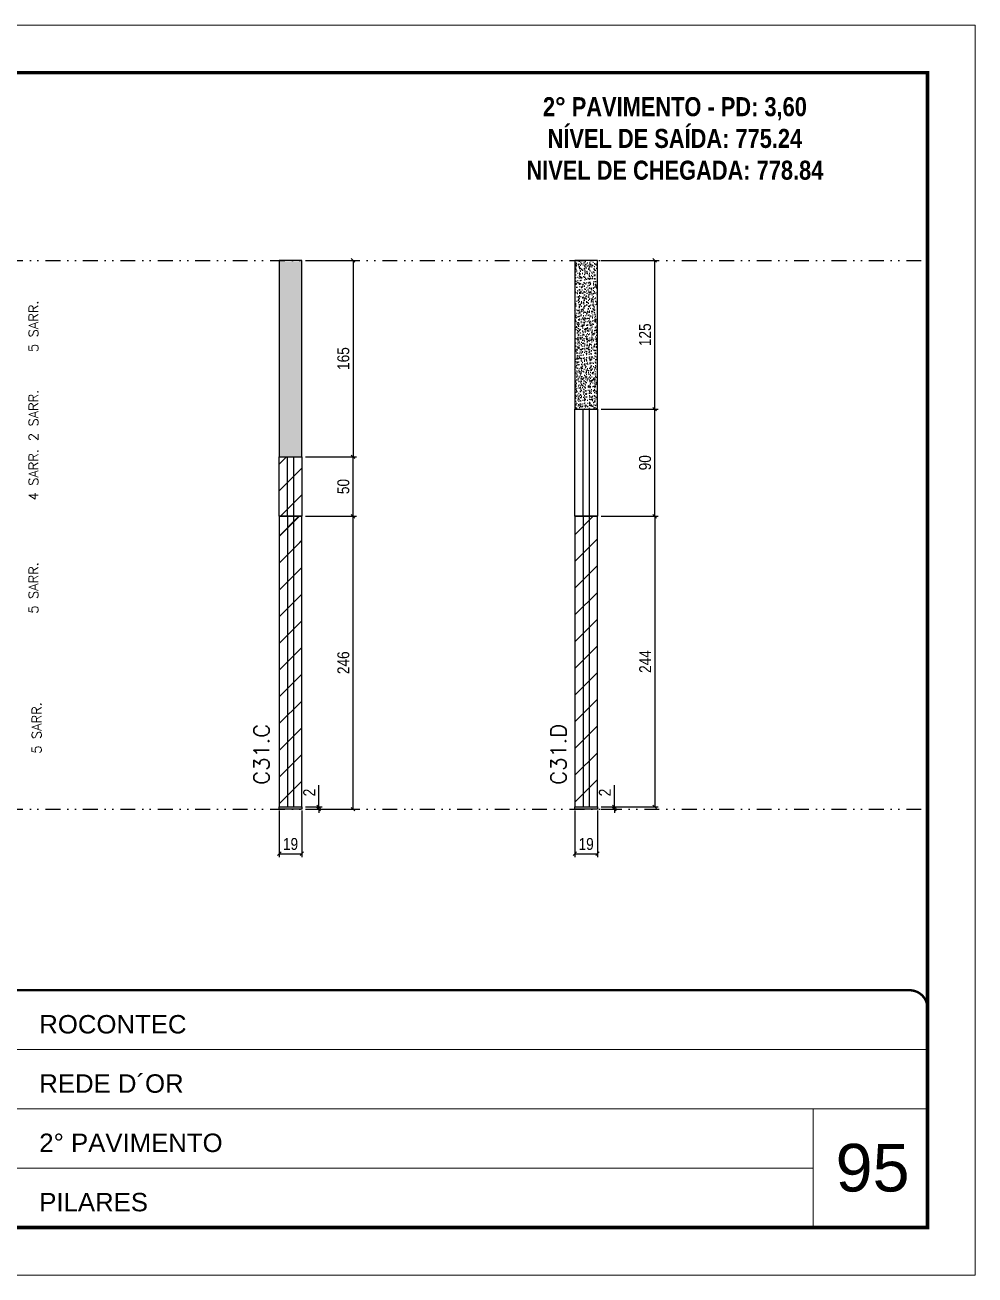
# Model space of a CAD drawing. Extents: x 2949 to 9203, y -16089 to 12527.
# Drawn here: x 6833 to 7631, y -14940 to -13890 of the extents above; entities that cross this region are included whole.
import ezdxf

# ---------------------------------------------------------------- set-up
doc = ezdxf.new("R2010")
doc.units = 0
for name, pattern in [('CONTINUO', [0]), ('DASHED', [0.75, 0.5, -0.25]), ('DIVIDE2', [0.625, 0.25, -0.125, 0, -0.125, 0, -0.125])]:
    doc.linetypes.add(name, pattern=pattern)
for name, color, linetype, lineweight in [('CARIMBO', 255, 'Continuous', 9), ('Folhas', 255, 'Continuous', 9), ('Hachura', 251, 'Continuous', 9), ('SARRAFO DE PRESSAO', 251, 'DASHED', 9), ('Texto Seção', 7, 'Continuous', 15)]:
    doc.layers.add(name, color=color, linetype=linetype, lineweight=lineweight)
for name, color, linetype in [('COTA', 241, 'Continuous'), ('NOMENCLATURA', 7, 'Continuous'), ('Nível', 160, 'Continuous'), ('Painéis', 200, 'Continuous'), ('SARR_2.2x7', 40, 'Continuous')]:
    doc.layers.add(name, color=color, linetype=linetype)
doc.styles.add('ARIAL', font='arial.ttf')
doc.styles.add('COTA TECNICA', font='techl___.ttf', dxfattribs={"height": 10})
doc.styles.add('COTA TECNICA-50', font='techl___.ttf', dxfattribs={"height": 10})
doc.styles.add('REGUA-120', font='ROMANS.shx', dxfattribs={"height": 15})
doc.styles.add('ROMANC', font='techb___.ttf', dxfattribs={"height": 2.5})
doc.styles.add('ROMANS', font='romans.shx')
doc.dimstyles.new('COTA PAINEL-50', dxfattribs={"dimtxt": 10, "dimasz": 3, "dimexe": 3, "dimexo": 3, "dimgap": 3, "dimtad": 1, "dimdec": 1, "dimzin": 12, "dimdsep": 46, "dimtxsty": 'COTA TECNICA-50', "dimblk1": 'OBLIQUE', "dimblk2": 'OBLIQUE', "dimsah": 1, "dimcen": 0.9, "dimclrd": 4, "dimclre": 4, "dimclrt": 240, "dimadec": 1, "dimazin": 3, "dimtfac": 1, "dimtdec": 1, "dimtmove": 0, "dimatfit": 3, "dimfxl": 1, "dimtolj": 1, "dimtzin": 12, "dimarcsym": 0})
doc.dimstyles.new('PAINEL', dxfattribs={"dimtxt": 10, "dimasz": 3, "dimexe": 3, "dimexo": 3, "dimgap": 3, "dimtad": 1, "dimdec": 1, "dimzin": 12, "dimdsep": 46, "dimtxsty": 'COTA TECNICA', "dimblk1": 'OBLIQUE', "dimblk2": 'OBLIQUE', "dimsah": 1, "dimcen": 0.9, "dimclrd": 4, "dimclre": 4, "dimclrt": 240, "dimadec": 1, "dimazin": 3, "dimtfac": 1, "dimtdec": 1, "dimtmove": 0, "dimatfit": 3, "dimfxl": 1, "dimtolj": 1, "dimtzin": 12, "dimarcsym": 0})
pattern_1 = [(45, (-127629.967, -36496.372), (-11.2253202, 11.2253202), [])]

# ---------------------------------------------------------------- blocks, each defined once
blk = doc.blocks.new('9999999999')
at = {"color": 30, "linetype": 'CONTINUO'}
for p, q in [((98564.6, 34379.6), (99584, 34379.6)), ((98564.6, 34329.8), (99488, 34329.8)), ((99584, 34329.8), (99488, 34329.8)), ((99488, 34329.8), (99488, 34230.2)), ((98564.6, 34280), (99488, 34280))]:
    blk.add_line(p, q, dxfattribs=at)
at = {"color": 30, "linetype": 'CONTINUO', "const_width": 2}
blk.add_lwpolyline([(99584, 34230.2), (99584, 34414.4, 0.414214), (99569, 34429.4), (98229, 34429.4, 0.414214), (98214, 34414.4), (98214, 34245.2, 0.414214), (98229, 34230.2), (99584, 34230.2)], format="xyb", dxfattribs=at)
at = {"layer": 'Folhas'}
blk.add_lwpolyline([(98139, 34190.2), (99624, 34190.2), (99624, 35240.2), (98139, 35240.2)], close=True, dxfattribs=at)
at = {"layer": 'Folhas', "color": 30, "const_width": 3}
blk.add_lwpolyline([(98214, 34230.2), (99584, 34230.2), (99584, 35200.2), (98214, 35200.2)], close=True, dxfattribs=at)
at = {"color": 7, "linetype": 'Continuous', "ltscale": 5, "style": 'ARIAL'}
for s, height, p in [('ROCONTEC', 15.48, (98837.7, 34393.1)), ('REDE D´OR', 15.48, (98837.7, 34343.3)), ('2° PAVIMENTO', 15.483, (98837.7, 34293.5)), ('PILARES', 15.48, (98837.7, 34243.7))]:
    blk.add_text(s, height=height, dxfattribs=at).set_placement(p)
blk = doc.blocks.new('_Oblique')
at = {"color": 0, "linetype": 'ByBlock', "lineweight": -2}
blk.add_line((-0.5, -0.5), (0.5, 0.5), dxfattribs=at)
blk = doc.blocks.new('*D3069')
at = {"layer": 'COTA', "color": 4, "lineweight": -2, "transparency": 16777216}
for p, q in [((7046.4, -14550.2), (7046.4, -14589.6)), ((7065.4, -14550.2), (7065.4, -14589.6)), ((7046.4, -14586.6), (7065.4, -14586.6))]:
    blk.add_line(p, q, dxfattribs=at)
at = {"layer": 'Defpoints', "color": 0, "transparency": 16777216}
for p in [(7046.4, -14547.2), (7065.4, -14547.2), (7065.4, -14586.6)]:
    blk.add_point(p, dxfattribs=at)
at = {"layer": 'COTA', "color": 4, "lineweight": -2, "transparency": 16777216, "xscale": 3, "yscale": 3, "zscale": 3, "rotation": 180}
blk.add_blockref('_Oblique', (7046.4, -14586.6), dxfattribs=at)
at = {"layer": 'COTA', "color": 4, "lineweight": -2, "transparency": 16777216, "xscale": 3, "yscale": 3, "zscale": 3}
blk.add_blockref('_Oblique', (7065.4, -14586.6), dxfattribs=at)
at = {"layer": 'COTA', "color": 240, "transparency": 16777216, "insert": (7055.9, -14578.5), "char_height": 10, "attachment_point": 5, "style": 'COTA TECNICA'}
blk.add_mtext('\\A1;19', dxfattribs=at)
blk = doc.blocks.new('*D3070')
at = {"layer": 'COTA', "color": 4, "lineweight": -2, "transparency": 16777216}
for p, q in [((7294.8, -14550.2), (7294.8, -14589.6)), ((7313.8, -14550.2), (7313.8, -14589.6)), ((7294.8, -14586.6), (7313.8, -14586.6))]:
    blk.add_line(p, q, dxfattribs=at)
at = {"layer": 'Defpoints', "color": 0, "transparency": 16777216}
for p in [(7294.8, -14547.2), (7313.8, -14547.2), (7313.8, -14586.6)]:
    blk.add_point(p, dxfattribs=at)
at = {"layer": 'COTA', "color": 4, "lineweight": -2, "transparency": 16777216, "xscale": 3, "yscale": 3, "zscale": 3, "rotation": 180}
blk.add_blockref('_Oblique', (7294.8, -14586.6), dxfattribs=at)
at = {"layer": 'COTA', "color": 4, "lineweight": -2, "transparency": 16777216, "xscale": 3, "yscale": 3, "zscale": 3}
blk.add_blockref('_Oblique', (7313.8, -14586.6), dxfattribs=at)
at = {"layer": 'COTA', "color": 240, "transparency": 16777216, "insert": (7304.3, -14578.5), "char_height": 10, "attachment_point": 5, "style": 'COTA TECNICA'}
blk.add_mtext('\\A1;19', dxfattribs=at)
blk = doc.blocks.new('*D3071')
at = {"layer": 'COTA', "color": 4, "lineweight": -2, "transparency": 16777216}
for p, q in [((7316.8, -14303.2), (7364.9, -14303.2)), ((7361.9, -14303.2), (7361.9, -14547.2)), ((7316.8, -14547.2), (7364.9, -14547.2))]:
    blk.add_line(p, q, dxfattribs=at)
at = {"layer": 'Defpoints', "color": 0, "transparency": 16777216}
for p in [(7313.8, -14303.2), (7313.8, -14547.2), (7361.9, -14547.2)]:
    blk.add_point(p, dxfattribs=at)
at = {"layer": 'COTA', "color": 4, "lineweight": -2, "transparency": 16777216, "xscale": 3, "yscale": 3, "zscale": 3}
for p, rotation in [((7361.9, -14303.2), 90), ((7361.9, -14547.2), 270)]:
    blk.add_blockref('_Oblique', p, dxfattribs=dict(at, rotation=rotation))
at = {"layer": 'COTA', "color": 240, "transparency": 16777216, "insert": (7353.9, -14425.2), "char_height": 10, "attachment_point": 5, "rotation": 90, "style": 'COTA TECNICA'}
blk.add_mtext('\\A1;244', dxfattribs=at)
blk = doc.blocks.new('*D3072')
at = {"layer": 'COTA', "color": 4, "lineweight": -2, "transparency": 16777216}
for p, q in [((7316.8, -14088.2), (7364.9, -14088.2)), ((7361.9, -14213.2), (7361.9, -14088.2)), ((7316.8, -14213.2), (7364.9, -14213.2))]:
    blk.add_line(p, q, dxfattribs=at)
at = {"layer": 'Defpoints', "color": 0, "transparency": 16777216}
for p in [(7313.8, -14088.2), (7361.9, -14088.2), (7313.8, -14213.2)]:
    blk.add_point(p, dxfattribs=at)
at = {"layer": 'COTA', "color": 4, "lineweight": -2, "transparency": 16777216, "xscale": 3, "yscale": 3, "zscale": 3}
for p, rotation in [((7361.9, -14088.2), 90), ((7361.9, -14213.2), 270)]:
    blk.add_blockref('_Oblique', p, dxfattribs=dict(at, rotation=rotation))
at = {"layer": 'COTA', "color": 240, "transparency": 16777216, "insert": (7353.8, -14150.7), "char_height": 10, "attachment_point": 5, "rotation": 90, "style": 'COTA TECNICA'}
blk.add_mtext('\\A1;125', dxfattribs=at)
blk = doc.blocks.new('*D3073')
at = {"layer": 'COTA', "color": 4, "lineweight": -2, "transparency": 16777216}
for p, q in [((7068.4, -14303.2), (7111.4, -14303.2)), ((7108.4, -14549.2), (7108.4, -14303.2)), ((7068.4, -14549.2), (7111.4, -14549.2))]:
    blk.add_line(p, q, dxfattribs=at)
at = {"layer": 'Defpoints', "color": 0, "transparency": 16777216}
for p in [(7065.4, -14303.2), (7108.4, -14303.2), (7065.4, -14549.2)]:
    blk.add_point(p, dxfattribs=at)
at = {"layer": 'COTA', "color": 4, "lineweight": -2, "transparency": 16777216, "xscale": 3, "yscale": 3, "zscale": 3}
for p, rotation in [((7108.4, -14303.2), 90), ((7108.4, -14549.2), 270)]:
    blk.add_blockref('_Oblique', p, dxfattribs=dict(at, rotation=rotation))
at = {"layer": 'COTA', "color": 240, "transparency": 16777216, "insert": (7100.3, -14426.2), "char_height": 10, "attachment_point": 5, "rotation": 90, "style": 'COTA TECNICA'}
blk.add_mtext('\\A1;246', dxfattribs=at)
blk = doc.blocks.new('*D3074')
at = {"layer": 'COTA', "color": 4, "lineweight": -2, "transparency": 16777216}
for p, q in [((7079.6, -14547.2), (7079.6, -14529.1)), ((7068.4, -14547.2), (7082.6, -14547.2)), ((7068.4, -14549.2), (7082.6, -14549.2)), ((7079.6, -14549.2), (7079.6, -14547.2)), ((7079.6, -14549.2), (7079.6, -14552.2))]:
    blk.add_line(p, q, dxfattribs=at)
at = {"layer": 'Defpoints', "color": 0, "transparency": 16777216}
for p in [(7065.4, -14547.2), (7065.4, -14549.2), (7079.6, -14547.2)]:
    blk.add_point(p, dxfattribs=at)
at = {"layer": 'COTA', "color": 4, "lineweight": -2, "transparency": 16777216, "xscale": 3, "yscale": 3, "zscale": 3}
for p, rotation in [((7079.6, -14547.2), 270), ((7079.6, -14549.2), 90)]:
    blk.add_blockref('_Oblique', p, dxfattribs=dict(at, rotation=rotation))
at = {"layer": 'COTA', "color": 240, "transparency": 16777216, "insert": (7071.6, -14535.2), "char_height": 10, "attachment_point": 5, "rotation": 90, "style": 'COTA TECNICA-50'}
blk.add_mtext('\\A1;2', dxfattribs=at)
blk = doc.blocks.new('*D3110')
at = {"layer": 'COTA', "color": 4, "linetype": 'ByBlock', "lineweight": -2, "transparency": 16777216}
for p, q in [((7068.4, -14088.2), (7111.4, -14088.2)), ((7108.4, -14088.2), (7108.4, -14253.2)), ((7068.4, -14253.2), (7111.4, -14253.2))]:
    blk.add_line(p, q, dxfattribs=at)
at = {"layer": 'Defpoints', "color": 0, "linetype": 'ByBlock', "transparency": 16777216}
for p in [(7065.4, -14088.2), (7065.4, -14253.2), (7108.4, -14253.2)]:
    blk.add_point(p, dxfattribs=at)
at = {"layer": 'COTA', "color": 4, "linetype": 'ByBlock', "lineweight": -2, "transparency": 16777216, "xscale": 3, "yscale": 3, "zscale": 3}
for p, rotation in [((7108.4, -14088.2), 90), ((7108.4, -14253.2), 270)]:
    blk.add_blockref('_Oblique', p, dxfattribs=dict(at, rotation=rotation))
at = {"layer": 'COTA', "color": 240, "linetype": 'ByBlock', "transparency": 16777216, "insert": (7100.3, -14170.7), "char_height": 10, "attachment_point": 5, "rotation": 90, "style": 'COTA TECNICA'}
blk.add_mtext('\\A1;165', dxfattribs=at)
blk = doc.blocks.new('*D3113')
at = {"layer": 'COTA', "color": 4, "linetype": 'ByBlock', "lineweight": -2, "transparency": 16777216}
for p, q in [((7328, -14547.2), (7328, -14529.1)), ((7316.8, -14547.2), (7331, -14547.2)), ((7316.8, -14549.2), (7331, -14549.2)), ((7328, -14549.2), (7328, -14547.2)), ((7328, -14549.2), (7328, -14552.2))]:
    blk.add_line(p, q, dxfattribs=at)
at = {"layer": 'Defpoints', "color": 0, "linetype": 'ByBlock', "transparency": 16777216}
for p in [(7313.8, -14547.2), (7313.8, -14549.2), (7328, -14547.2)]:
    blk.add_point(p, dxfattribs=at)
at = {"layer": 'COTA', "color": 4, "linetype": 'ByBlock', "lineweight": -2, "transparency": 16777216, "xscale": 3, "yscale": 3, "zscale": 3}
for p, rotation in [((7328, -14547.2), 270), ((7328, -14549.2), 90)]:
    blk.add_blockref('_Oblique', p, dxfattribs=dict(at, rotation=rotation))
at = {"layer": 'COTA', "color": 240, "linetype": 'ByBlock', "transparency": 16777216, "insert": (7320, -14535.2), "char_height": 10, "attachment_point": 5, "rotation": 90, "style": 'COTA TECNICA'}
blk.add_mtext('\\A1;2', dxfattribs=at)
blk = doc.blocks.new('*D3083')
at = {"layer": 'COTA', "color": 4, "lineweight": -2, "transparency": 16777216}
for p, q in [((7068.4, -14253.2), (7111.4, -14253.2)), ((7108.4, -14303.2), (7108.4, -14253.2)), ((7068.4, -14303.2), (7111.4, -14303.2))]:
    blk.add_line(p, q, dxfattribs=at)
at = {"layer": 'Defpoints', "color": 0, "transparency": 16777216}
for p in [(7065.4, -14253.2), (7108.4, -14253.2), (7065.4, -14303.2)]:
    blk.add_point(p, dxfattribs=at)
at = {"layer": 'COTA', "color": 4, "lineweight": -2, "transparency": 16777216, "xscale": 3, "yscale": 3, "zscale": 3}
for p, rotation in [((7108.4, -14253.2), 90), ((7108.4, -14303.2), 270)]:
    blk.add_blockref('_Oblique', p, dxfattribs=dict(at, rotation=rotation))
at = {"layer": 'COTA', "color": 240, "transparency": 16777216, "insert": (7100.3, -14278.2), "char_height": 10, "attachment_point": 5, "rotation": 90, "style": 'COTA TECNICA'}
blk.add_mtext('\\A1;50', dxfattribs=at)
blk = doc.blocks.new('*D3084')
at = {"layer": 'COTA', "color": 4, "lineweight": -2, "transparency": 16777216}
for p, q in [((7316.8, -14213.2), (7364.9, -14213.2)), ((7361.9, -14303.2), (7361.9, -14213.2)), ((7316.8, -14303.2), (7364.9, -14303.2))]:
    blk.add_line(p, q, dxfattribs=at)
at = {"layer": 'Defpoints', "color": 0, "transparency": 16777216}
for p in [(7313.8, -14213.2), (7361.9, -14213.2), (7313.8, -14303.2)]:
    blk.add_point(p, dxfattribs=at)
at = {"layer": 'COTA', "color": 4, "lineweight": -2, "transparency": 16777216, "xscale": 3, "yscale": 3, "zscale": 3}
for p, rotation in [((7361.9, -14213.2), 90), ((7361.9, -14303.2), 270)]:
    blk.add_blockref('_Oblique', p, dxfattribs=dict(at, rotation=rotation))
at = {"layer": 'COTA', "color": 240, "transparency": 16777216, "insert": (7353.8, -14258.2), "char_height": 10, "attachment_point": 5, "rotation": 90, "style": 'COTA TECNICA'}
blk.add_mtext('\\A1;90', dxfattribs=at)

msp = doc.modelspace()

# ---------------------------------------------------------------- hatches: boundary and pattern name
at = {"layer": 'COTA', "linetype": 'ByBlock'}
h = msp.add_hatch(dxfattribs=at)
h.set_pattern_fill('AR-CONC', color=256, scale=0.03)
h.set_pattern_definition([(50, (-124678.7358, -42245.2473), (5.46554007, -0.47817257), [0.5715, -6.2865]), (355, (-124678.736, -42245.2473), (-1.05730264, 5.73170536), [0.4572, -5.02921753]), (100.4514447, (-124678.2803, -42245.287), (4.40823741, 5.25353256), [0.48570026, -5.34270734]), (46.1842, (-124678.736, -42243.7233), (8.13237123, -1.26126984), [0.85725, -9.42975]), (96.6355576, (-124678.058, -42243.8285), (7.122124, 7.42278374), [0.7285507, -8.01406824]), (351.184151, (-124678.736, -42243.723), (7.122124, 7.42278374), [0.685799, -7.54379196]), (21, (-124677.9738, -42244.1043), (4.54843174, -3.06795595), [0.5715, -6.2865]), (326, (-124677.974, -42244.1043), (1.85406085, 5.52563898), [0.4572, -5.0292]), (71.451445, (-124677.5947, -42244.36), (6.40249258, 2.45768307), [0.48570026, -5.34269813]), (37.5, (-124678.7358, -42245.2473), (0.092658098, 2.536651166), [0, -4.96824, 0, -5.1054, 0, -5.04825]), (7.5, (-124678.7358, -42245.2473), (2.004589875, 3.005417245), [0, -2.91084, 0, -4.85394, 0, -1.92405]), (327.5, (-124680.435, -42245.2473), (4.067717855, -0.17186232), [0, -1.905, 0, -5.9436, 0, -7.8867]), (317.5, (-124681.197, -42245.2473), (4.44387544, 0.76279473), [0, -2.4765, 0, -3.94716, 0, -5.6007])])
h.paths.add_polyline_path([(7046.87, -14253.21), (7065.62, -14253.21), (7065.24, -14089.02), (7046.49, -14089.02)])
h = msp.add_hatch(dxfattribs=at)
h.set_pattern_fill('AR-CONC', color=256, scale=0.03)
h.set_pattern_definition([(50, (-124619.462, -42216.2473), (5.46554007, -0.47817257), [0.5715, -6.2865]), (355, (-124619.462, -42216.2473), (-1.05730264, 5.73170536), [0.4572, -5.02921753]), (100.4514447, (-124619.0066, -42216.287), (4.40823741, 5.25353256), [0.48570026, -5.34270734]), (46.1842, (-124619.462, -42214.7233), (8.13237123, -1.26126984), [0.85725, -9.42975]), (96.6355576, (-124618.784, -42214.8285), (7.122124, 7.42278374), [0.7285507, -8.01406824]), (351.184151, (-124619.462, -42214.723), (7.122124, 7.42278374), [0.685799, -7.54379196]), (21, (-124618.7, -42215.1043), (4.54843174, -3.06795595), [0.5715, -6.2865]), (326, (-124618.7, -42215.1043), (1.85406085, 5.52563898), [0.4572, -5.0292]), (71.451445, (-124618.321, -42215.36), (6.40249258, 2.45768307), [0.48570026, -5.34269813]), (37.5, (-124619.462, -42216.2473), (0.092658098, 2.536651166), [0, -4.96824, 0, -5.1054, 0, -5.04825]), (7.5, (-124619.462, -42216.2473), (2.004589875, 3.005417245), [0, -2.91084, 0, -4.85394, 0, -1.92405]), (327.5, (-124621.1613, -42216.2473), (4.067717855, -0.17186232), [0, -1.905, 0, -5.9436, 0, -7.8867]), (317.5, (-124621.9233, -42216.2473), (4.44387544, 0.76279473), [0, -2.4765, 0, -3.94716, 0, -5.6007])])
h.paths.add_polyline_path([(7294.81, -14213.21), (7313.81, -14213.21), (7313.81, -14088.21), (7294.81, -14088.21)])
at = {"layer": 'Hachura', "linetype": 'ByBlock'}
h = msp.add_hatch(dxfattribs=at)
h.set_pattern_fill('ANSI31', color=256, scale=5)
h.paths.add_polyline_path([(7065.37, -14253.21), (7046.37, -14253.21), (7046.37, -14303.21), (7065.37, -14303.21)])
h = msp.add_hatch(dxfattribs=at)
h.set_pattern_fill('ANSI31', color=256, scale=5)
h.set_pattern_definition([(45, (-127629.967, -36518.372), (-11.2253202, 11.2253202), [])])
h.paths.add_polyline_path([(7046.37, -14325.21), (7065.37, -14325.21), (7065.37, -14303.21), (7046.37, -14303.21)])
h = msp.add_hatch(dxfattribs=at)
h.set_pattern_fill('ANSI31', color=256, scale=5)
h.set_pattern_definition(pattern_1)
h.paths.add_polyline_path([(7065.37, -14303.21), (7046.37, -14303.21), (7046.37, -14547.21), (7065.37, -14547.21)])
h = msp.add_hatch(dxfattribs=at)
h.set_pattern_fill('ANSI31', color=256, scale=5)
h.set_pattern_definition(pattern_1)
h.paths.add_polyline_path([(7294.81, -14547.21), (7313.81, -14547.21), (7313.81, -14303.21), (7294.81, -14303.21)])

# ---------------------------------------------------------------- linework, layer by layer
at = {"layer": 'COTA', "linetype": 'ByBlock'}
for points in [[(7046.37, -14253.21), (7065.37, -14253.21), (7065.37, -14088.21), (7046.37, -14088.21)], [(7294.81, -14213.21), (7313.81, -14213.21), (7313.81, -14088.21), (7294.81, -14088.21)]]:
    msp.add_lwpolyline(points, close=True, dxfattribs=at)
at = {"layer": 'Nível', "color": 4, "linetype": 'DIVIDE2', "ltscale": 50}
for p, q in [((6221.03, -14088.21), (7591.03, -14088.21)), ((6221.03, -14549.21), (7591.03, -14549.21))]:
    msp.add_line(p, q, dxfattribs=at)
at = {"layer": 'Painéis'}
for p, q in [((7294.81, -14213.21), (7313.81, -14213.21)), ((7294.81, -14303.21), (7294.81, -14213.21)), ((7313.81, -14213.21), (7313.81, -14303.21)), ((7046.37, -14253.21), (7065.37, -14253.21)), ((7046.37, -14303.21), (7046.37, -14253.21)), ((7065.37, -14253.21), (7065.37, -14303.21)), ((7065.37, -14303.21), (7046.37, -14303.21)), ((7313.81, -14303.21), (7294.81, -14303.21)), ((7294.81, -14303.21), (7294.81, -14547.21)), ((7294.81, -14303.21), (7313.81, -14303.21)), ((7313.81, -14303.21), (7294.81, -14303.21)), ((7313.81, -14547.21), (7313.81, -14303.21)), ((7294.81, -14547.21), (7313.81, -14547.21)), ((7294.81, -14547.21), (7313.81, -14547.21)), ((7294.81, -14549.21), (7294.81, -14547.21)), ((7313.81, -14549.21), (7294.81, -14549.21)), ((7313.81, -14547.21), (7313.81, -14549.21))]:
    msp.add_line(p, q, dxfattribs=at)
for points in [[(7046.37, -14547.21), (7065.37, -14547.21), (7065.37, -14303.21), (7046.37, -14303.21)], [(7046.37, -14303.21), (7065.37, -14303.21), (7065.37, -14303.21), (7046.37, -14303.21)], [(7046.37, -14547.21), (7065.37, -14547.21), (7065.37, -14549.21), (7046.37, -14549.21)]]:
    msp.add_lwpolyline(points, close=True, dxfattribs=at)
at = {"layer": 'SARR_2.2x7'}
for p, q in [((7301.81, -14303.21), (7301.81, -14213.21)), ((7306.81, -14213.21), (7306.81, -14303.21)), ((7053.37, -14303.21), (7053.37, -14253.21)), ((7058.37, -14253.21), (7058.37, -14303.21)), ((7053.37, -14303.21), (7053.37, -14547.21)), ((7058.37, -14303.21), (7058.37, -14547.21)), ((7301.81, -14303.21), (7301.81, -14547.21)), ((7306.81, -14303.21), (7306.81, -14547.21))]:
    msp.add_line(p, q, dxfattribs=at)

# ---------------------------------------------------------------- block references
at = {"layer": 'SARRAFO DE PRESSAO', "color": 6, "linetype": 'ByBlock'}
msp.add_blockref('9999999999', (-91992.94, -49130.7), dxfattribs=at)

# ---------------------------------------------------------------- texts
at = {"layer": 'CARIMBO', "style": 'ARIAL'}
msp.add_text('95', height=40, dxfattribs=at).set_placement((7513.89, -14870.35))
at = {"layer": 'NOMENCLATURA', "color": 2, "insert": (7378.86, -13924.43), "char_height": 16, "attachment_point": 2, "style": 'ROMANC'}
msp.add_mtext_dynamic_manual_height_columns('\\P2° PAVIMENTO - PD: 3,60\\PNÍVEL DE SAÍDA: 775.24\\PNIVEL DE CHEGADA: 778.84', width=300.2766, gutter_width=1, heights=[0], dxfattribs=at)
at = {"layer": 'Texto Seção', "linetype": 'Continuous', "style": 'ROMANS'}
for s, p in [('5 SARR.', (6843.86, -14165.21)), ('2 SARR.', (6843.86, -14240.09)), ('4 SARR.', (6843.86, -14289.92)), ('5 SARR.', (6843.86, -14384.99)), ('5 SARR.', (6846.57, -14502.58))]:
    msp.add_text(s, height=8, rotation=90, dxfattribs=at).set_placement(p)
at = {"layer": 'Texto Seção', "char_height": 13, "width": 285.3299, "attachment_point": 7, "rotation": 90, "style": 'REGUA-120'}
for s, insert in [('C31.C', (7038.04, -14528.74)), ('C31.D', (7287.48, -14528.74))]:
    msp.add_mtext(s, dxfattribs=dict(at, insert=insert))

# ---------------------------------------------------------------- dimensions: what is measured, and where the dimension line sits
at = {"layer": 'COTA', "linetype": 'ByBlock'}
for base, p1, p2, picture, middle in [((7108.45, -14253.21), (7065.37, -14088.21), (7065.37, -14253.21), '*D3110', (7100.34, -14170.71)), ((7328.02, -14547.21), (7313.81, -14549.21), (7313.81, -14547.21), '*D3113', (7320.02, -14535.15))]:
    dim = msp.add_linear_dim(base=base, p1=p1, p2=p2, angle=90, dimstyle='PAINEL', dxfattribs=at)
    dim.commit()
    dim.dimension.update_dxf_attribs({"geometry": picture, "text_midpoint": middle})
at = {"layer": 'COTA'}
for base, p1, p2, picture, middle in [((7361.94, -14088.21), (7313.81, -14213.21), (7313.81, -14088.21), '*D3072', (7353.83, -14150.71)), ((7108.45, -14303.21), (7065.37, -14549.21), (7065.37, -14303.21), '*D3073', (7100.35, -14426.21)), ((7361.94, -14547.21), (7313.81, -14303.21), (7313.81, -14547.21), '*D3071', (7353.87, -14425.21))]:
    dim = msp.add_linear_dim(base=base, p1=p1, p2=p2, angle=90, dimstyle='PAINEL', override={"dimarcsym": 2}, dxfattribs=at)
    dim.commit()
    dim.dimension.update_dxf_attribs({"geometry": picture, "text_midpoint": middle})
for base, p1, p2, picture, middle in [((7361.94, -14213.21), (7313.81, -14303.21), (7313.81, -14213.21), '*D3084', (7353.81, -14258.21)), ((7108.45, -14253.21), (7065.37, -14303.21), (7065.37, -14253.21), '*D3083', (7100.34, -14278.21))]:
    dim = msp.add_linear_dim(base=base, p1=p1, p2=p2, angle=90, dimstyle='PAINEL', dxfattribs=at)
    dim.commit()
    dim.dimension.update_dxf_attribs({"geometry": picture, "text_midpoint": middle})
dim = msp.add_linear_dim(base=(7079.61, -14547.21), p1=(7065.37, -14549.21), p2=(7065.37, -14547.21), angle=90, dimstyle='COTA PAINEL-50', dxfattribs=at)
dim.commit()
dim.dimension.update_dxf_attribs({"geometry": '*D3074', "text_midpoint": (7079.61, -14535.15), "dimtype": 160})
for base, p1, p2, picture, middle in [((7065.37, -14586.56), (7046.37, -14547.21), (7065.37, -14547.21), '*D3069', (7055.87, -14578.47)), ((7313.81, -14586.56), (7294.81, -14547.21), (7313.81, -14547.21), '*D3070', (7304.31, -14578.47))]:
    dim = msp.add_linear_dim(base=base, p1=p1, p2=p2, dimstyle='PAINEL', override={"dimarcsym": 2}, dxfattribs=at)
    dim.commit()
    dim.dimension.update_dxf_attribs({"geometry": picture, "text_midpoint": middle})

doc.saveas('drawing.dxf')
